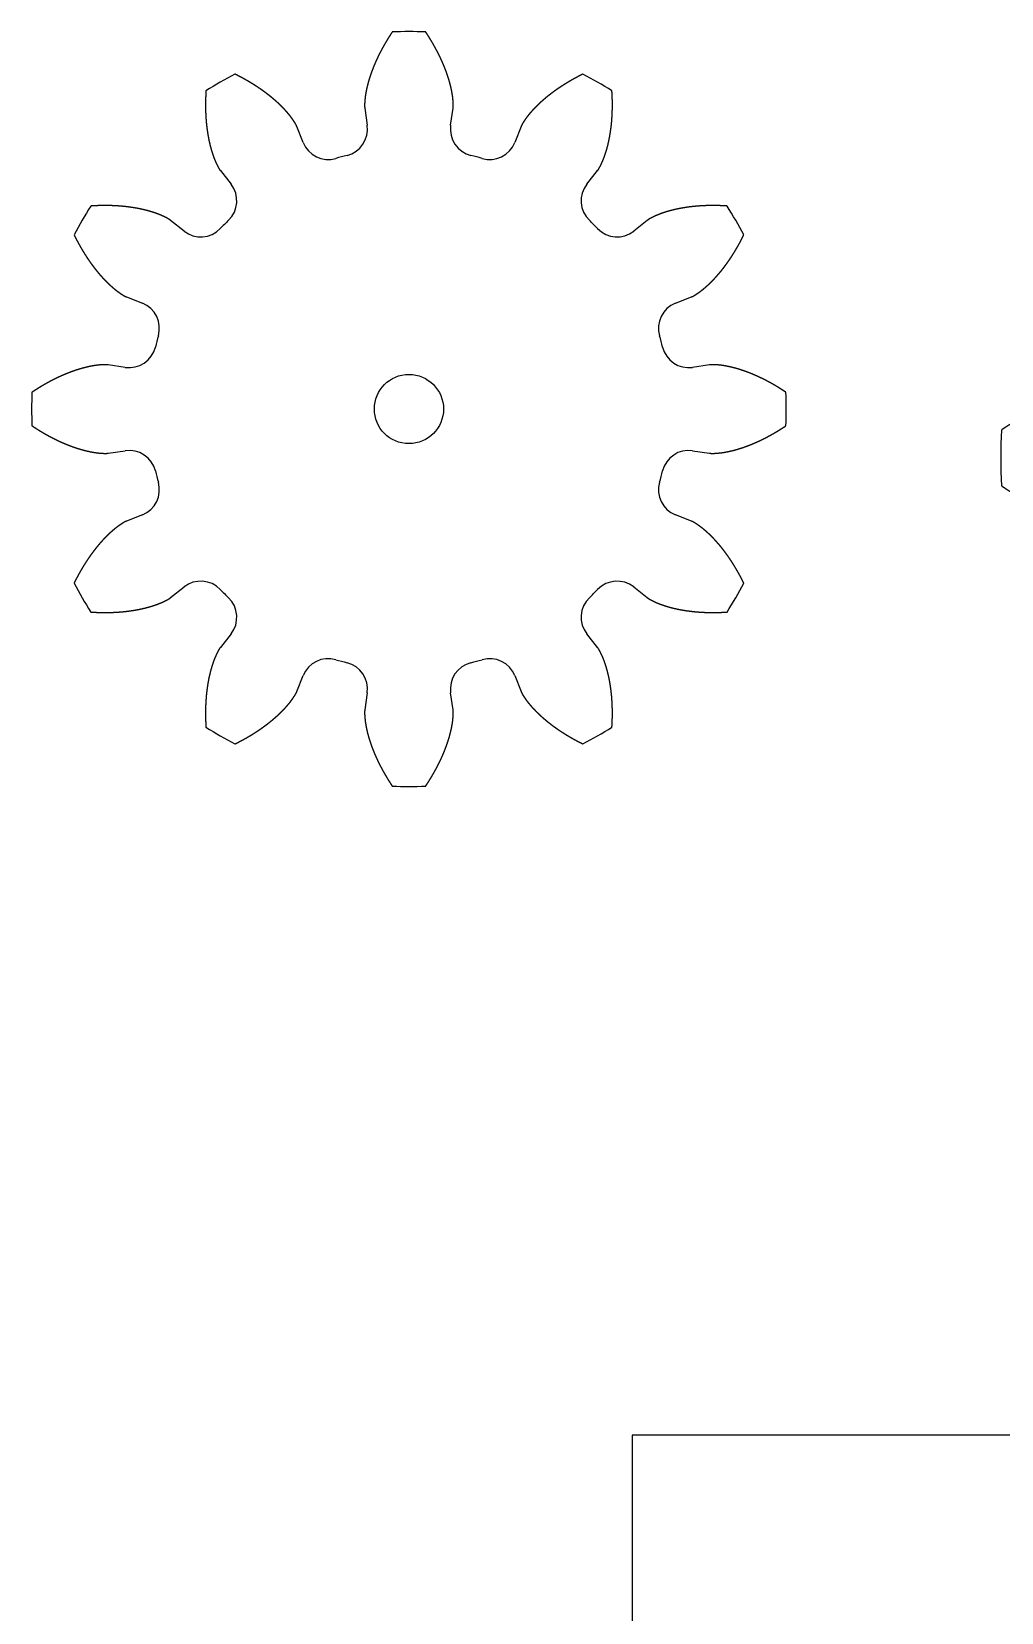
# Model space of a CAD drawing. Header units: millimetres. Extents: x -233 to 0, y -200 to 89.
# Drawn here: x -133.4 to -79.5, y -9.9 to 78.1 of the extents above; entities that cross this region are included whole.
import ezdxf

# ---------------------------------------------------------------- set-up
doc = ezdxf.new("R2010")
doc.units = ezdxf.units.MM
doc.layers.get('0').update_dxf_attribs({"linetype": 'CONTINUOUS'})

msp = doc.modelspace()

# ---------------------------------------------------------------- linework, layer by layer
for p, q in [((-114.889, 73.836), (-114.75, 72.89)), ((-110.112, 72.89), (-109.974, 73.836)), ((-118.318, 71.934), (-118.67, 72.822)), ((-106.192, 72.822), (-106.544, 71.934)), ((-122.927, 70.365), (-122.334, 69.615)), ((-102.528, 69.615), (-101.935, 70.365)), ((-124.946, 67.003), (-125.695, 67.597)), ((-99.167, 67.597), (-99.916, 67.003)), ((-128.153, 63.34), (-127.264, 62.988)), ((-97.598, 62.988), (-96.709, 63.34)), ((-128.22, 59.419), (-129.166, 59.558)), ((-95.696, 59.558), (-96.642, 59.419)), ((-129.166, 54.643), (-128.22, 54.782)), ((-96.642, 54.782), (-95.696, 54.643)), ((-127.264, 51.214), (-128.153, 50.862)), ((-96.709, 50.862), (-97.598, 51.214)), ((-125.695, 46.605), (-124.946, 47.198)), ((-99.916, 47.198), (-99.167, 46.605)), ((-122.334, 44.586), (-122.927, 43.837)), ((-101.935, 43.837), (-102.528, 44.586)), ((-118.67, 41.379), (-118.318, 42.268)), ((-106.544, 42.268), (-106.192, 41.379)), ((-114.75, 41.311), (-114.889, 40.366)), ((-109.974, 40.366), (-110.112, 41.311))]:
    msp.add_line(p, q)
msp.add_lwpolyline([(0, -200), (0, 0), (-100, 0), (-100, -200)], close=True)
msp.add_circle((-112.431, 57.101), 1.925)
for centre, radius, start, end in [((-112.431, 57.101), 21, 87.45894, 92.54106), ((-112.431, 57.101), 21, 117.45894, 122.54106), ((-112.431, 57.101), 21, 57.45894, 62.54106), ((-116.234, 72.672), 1.5, -76.27642, 8.35396), ((-108.628, 72.672), 1.5, 171.64604, 256.27642), ((-116.924, 72.487), 1.5, 201.64604, 286.27642), ((-107.939, 72.487), 1.5, 253.72358, 338.35396), ((-112.431, 57.101), 14.529, 103.72358, 106.27642), ((-112.431, 57.101), 14.529, 73.72358, 76.27642), ((-123.51, 68.685), 1.5, -46.27642, 38.35396), ((-101.352, 68.685), 1.5, 141.64604, 226.27642), ((-112.431, 57.101), 21, 147.45894, 152.54106), ((-112.431, 57.101), 21, 27.45894, 32.54106), ((-124.015, 68.18), 1.5, 231.64604, 316.27642), ((-112.431, 57.101), 14.529, 133.72358, 136.27642), ((-112.431, 57.101), 14.529, 43.72358, 46.27642), ((-100.847, 68.18), 1.5, 223.72358, 308.35396), ((-127.818, 61.593), 1.5, -16.27642, 68.35396), ((-97.045, 61.593), 1.5, 111.64604, 196.27642), ((-112.431, 57.101), 14.529, 163.72358, 166.27642), ((-112.431, 57.101), 14.529, 13.72358, 16.27642), ((-128.002, 60.904), 1.5, 261.64604, 346.27642), ((-96.86, 60.904), 1.5, 193.72358, 278.35396), ((-112.431, 57.101), 21, 177.45894, 182.54106), ((-112.431, 57.101), 21, -2.54106, 2.54106), ((-44.495, 54.382), 35, 177.45894, 182.54106), ((-128.002, 53.298), 1.5, 13.72358, 98.35396), ((-96.86, 53.298), 1.5, 81.64604, 166.27642), ((-127.818, 52.608), 1.5, -68.35396, 16.27642), ((-112.431, 57.101), 14.529, 193.72358, 196.27642), ((-97.045, 52.608), 1.5, 163.72358, 248.35396), ((-112.431, 57.101), 14.529, 343.72358, 346.27642), ((-124.015, 46.022), 1.5, 43.72358, 128.35396), ((-100.847, 46.022), 1.5, 51.64604, 136.27642), ((-112.431, 57.101), 21, 207.45894, 212.54106), ((-112.431, 57.101), 14.529, 223.72358, 226.27642), ((-112.431, 57.101), 14.529, 313.72358, 316.27642), ((-112.431, 57.101), 21, 327.45894, 332.54106), ((-123.51, 45.517), 1.5, -38.35396, 46.27642), ((-101.352, 45.517), 1.5, 133.72358, 218.35396), ((-116.924, 41.714), 1.5, 73.72358, 158.35396), ((-112.431, 57.101), 14.529, 253.72358, 256.27642), ((-112.431, 57.101), 14.529, 283.72358, 286.27642), ((-107.939, 41.714), 1.5, 21.64604, 106.27642), ((-116.234, 41.529), 1.5, -8.35396, 76.27642), ((-108.628, 41.529), 1.5, 103.72358, 188.35396), ((-112.431, 57.101), 21, 237.45894, 242.54106), ((-112.431, 57.101), 21, 297.45894, 302.54106), ((-112.431, 57.101), 21, 267.45894, 272.54106)]:
    msp.add_arc(centre, radius, start, end)
for points in [[(-113.362, 78.08), (-113.37, 78.069), (-113.385, 78.045), (-113.409, 78.01), (-113.439, 77.964), (-113.477, 77.905), (-113.515, 77.847), (-113.552, 77.788), (-113.589, 77.729), (-113.625, 77.671), (-113.661, 77.612), (-113.696, 77.553), (-113.731, 77.493), (-113.766, 77.434), (-113.8, 77.375), (-113.834, 77.315), (-113.867, 77.256), (-113.9, 77.196), (-113.933, 77.136), (-113.965, 77.077), (-113.996, 77.017), (-114.028, 76.957), (-114.058, 76.897), (-114.089, 76.836), (-114.119, 76.776), (-114.148, 76.716), (-114.177, 76.655), (-114.205, 76.595), (-114.233, 76.534), (-114.261, 76.474), (-114.288, 76.413), (-114.315, 76.352), (-114.341, 76.291), (-114.366, 76.23), (-114.392, 76.169), (-114.416, 76.108), (-114.44, 76.047), (-114.464, 75.986), (-114.487, 75.925), (-114.51, 75.864), (-114.532, 75.803), (-114.553, 75.741), (-114.574, 75.68), (-114.595, 75.618), (-114.615, 75.557), (-114.634, 75.495), (-114.653, 75.434), (-114.671, 75.372), (-114.689, 75.311), (-114.706, 75.249), (-114.723, 75.187), (-114.738, 75.126), (-114.754, 75.064), (-114.768, 75.003), (-114.782, 74.941), (-114.795, 74.879), (-114.808, 74.817), (-114.82, 74.756), (-114.831, 74.694), (-114.842, 74.632), (-114.852, 74.571), (-114.861, 74.509), (-114.868, 74.448), (-114.875, 74.386), (-114.881, 74.325), (-114.886, 74.263), (-114.89, 74.202), (-114.894, 74.14), (-114.898, 74.079), (-114.9, 74.018), (-114.9, 73.957), (-114.897, 73.908), (-114.893, 73.872), (-114.89, 73.848), (-114.889, 73.836)], [(-109.974, 73.836), (-109.972, 73.848), (-109.969, 73.872), (-109.965, 73.908), (-109.963, 73.957), (-109.962, 74.018), (-109.964, 74.079), (-109.968, 74.14), (-109.972, 74.202), (-109.976, 74.263), (-109.981, 74.325), (-109.987, 74.386), (-109.994, 74.448), (-110.002, 74.509), (-110.011, 74.571), (-110.02, 74.632), (-110.031, 74.694), (-110.042, 74.756), (-110.054, 74.817), (-110.067, 74.879), (-110.08, 74.941), (-110.094, 75.003), (-110.109, 75.064), (-110.124, 75.126), (-110.14, 75.187), (-110.156, 75.249), (-110.173, 75.311), (-110.191, 75.372), (-110.209, 75.434), (-110.228, 75.495), (-110.247, 75.557), (-110.267, 75.618), (-110.288, 75.68), (-110.309, 75.741), (-110.33, 75.803), (-110.352, 75.864), (-110.375, 75.925), (-110.398, 75.986), (-110.422, 76.047), (-110.446, 76.108), (-110.471, 76.169), (-110.496, 76.23), (-110.521, 76.291), (-110.548, 76.352), (-110.574, 76.413), (-110.601, 76.474), (-110.629, 76.534), (-110.657, 76.595), (-110.685, 76.655), (-110.714, 76.716), (-110.744, 76.776), (-110.773, 76.836), (-110.804, 76.897), (-110.834, 76.957), (-110.866, 77.017), (-110.897, 77.077), (-110.929, 77.136), (-110.962, 77.196), (-110.995, 77.256), (-111.028, 77.315), (-111.062, 77.375), (-111.096, 77.434), (-111.131, 77.493), (-111.166, 77.553), (-111.201, 77.612), (-111.237, 77.671), (-111.274, 77.729), (-111.31, 77.788), (-111.347, 77.847), (-111.385, 77.905), (-111.423, 77.964), (-111.454, 78.01), (-111.477, 78.045), (-111.492, 78.069), (-111.5, 78.08)], [(-118.67, 72.822), (-118.675, 72.834), (-118.684, 72.856), (-118.699, 72.89), (-118.721, 72.933), (-118.752, 72.986), (-118.784, 73.038), (-118.818, 73.089), (-118.852, 73.14), (-118.886, 73.191), (-118.921, 73.242), (-118.957, 73.292), (-118.994, 73.342), (-119.031, 73.392), (-119.07, 73.441), (-119.109, 73.489), (-119.149, 73.537), (-119.19, 73.585), (-119.231, 73.632), (-119.273, 73.679), (-119.315, 73.726), (-119.358, 73.773), (-119.401, 73.819), (-119.445, 73.865), (-119.49, 73.91), (-119.535, 73.955), (-119.581, 74), (-119.627, 74.044), (-119.673, 74.089), (-119.72, 74.133), (-119.768, 74.176), (-119.816, 74.219), (-119.864, 74.262), (-119.913, 74.305), (-119.963, 74.347), (-120.012, 74.389), (-120.063, 74.431), (-120.113, 74.473), (-120.164, 74.514), (-120.216, 74.554), (-120.268, 74.595), (-120.32, 74.635), (-120.373, 74.675), (-120.426, 74.715), (-120.479, 74.754), (-120.533, 74.793), (-120.587, 74.832), (-120.641, 74.87), (-120.696, 74.908), (-120.752, 74.946), (-120.807, 74.984), (-120.863, 75.021), (-120.92, 75.058), (-120.976, 75.095), (-121.033, 75.131), (-121.091, 75.167), (-121.148, 75.203), (-121.206, 75.238), (-121.265, 75.274), (-121.323, 75.309), (-121.382, 75.343), (-121.442, 75.377), (-121.501, 75.411), (-121.561, 75.445), (-121.622, 75.479), (-121.682, 75.512), (-121.743, 75.544), (-121.804, 75.577), (-121.866, 75.609), (-121.927, 75.641), (-121.989, 75.673), (-122.039, 75.698), (-122.077, 75.716), (-122.102, 75.729), (-122.114, 75.735)], [(-102.748, 75.735), (-102.76, 75.729), (-102.785, 75.716), (-102.823, 75.698), (-102.873, 75.673), (-102.935, 75.641), (-102.997, 75.609), (-103.058, 75.577), (-103.119, 75.544), (-103.18, 75.512), (-103.241, 75.479), (-103.301, 75.445), (-103.361, 75.411), (-103.42, 75.377), (-103.48, 75.343), (-103.539, 75.309), (-103.597, 75.274), (-103.656, 75.238), (-103.714, 75.203), (-103.771, 75.167), (-103.829, 75.131), (-103.886, 75.095), (-103.943, 75.058), (-103.999, 75.021), (-104.055, 74.984), (-104.111, 74.946), (-104.166, 74.908), (-104.221, 74.87), (-104.275, 74.832), (-104.329, 74.793), (-104.383, 74.754), (-104.437, 74.715), (-104.49, 74.675), (-104.542, 74.635), (-104.595, 74.595), (-104.646, 74.554), (-104.698, 74.514), (-104.749, 74.473), (-104.8, 74.431), (-104.85, 74.389), (-104.9, 74.347), (-104.949, 74.305), (-104.998, 74.262), (-105.046, 74.219), (-105.094, 74.176), (-105.142, 74.133), (-105.189, 74.089), (-105.235, 74.044), (-105.281, 74), (-105.327, 73.955), (-105.372, 73.91), (-105.417, 73.865), (-105.461, 73.819), (-105.504, 73.773), (-105.547, 73.726), (-105.589, 73.679), (-105.631, 73.632), (-105.672, 73.585), (-105.713, 73.537), (-105.753, 73.489), (-105.792, 73.441), (-105.831, 73.392), (-105.868, 73.342), (-105.905, 73.292), (-105.941, 73.242), (-105.976, 73.191), (-106.01, 73.14), (-106.045, 73.089), (-106.078, 73.038), (-106.11, 72.986), (-106.141, 72.933), (-106.163, 72.89), (-106.178, 72.856), (-106.187, 72.834), (-106.192, 72.822)], [(-123.727, 74.804), (-123.728, 74.79), (-123.73, 74.762), (-123.732, 74.72), (-123.736, 74.665), (-123.739, 74.595), (-123.743, 74.526), (-123.745, 74.456), (-123.748, 74.387), (-123.75, 74.318), (-123.751, 74.249), (-123.753, 74.18), (-123.753, 74.111), (-123.754, 74.043), (-123.754, 73.974), (-123.753, 73.906), (-123.752, 73.837), (-123.751, 73.769), (-123.749, 73.701), (-123.747, 73.633), (-123.745, 73.566), (-123.742, 73.498), (-123.738, 73.431), (-123.734, 73.363), (-123.73, 73.296), (-123.725, 73.229), (-123.72, 73.163), (-123.715, 73.096), (-123.709, 73.03), (-123.702, 72.963), (-123.695, 72.897), (-123.688, 72.831), (-123.68, 72.765), (-123.672, 72.7), (-123.663, 72.635), (-123.654, 72.569), (-123.644, 72.504), (-123.634, 72.44), (-123.624, 72.375), (-123.613, 72.311), (-123.601, 72.247), (-123.589, 72.183), (-123.577, 72.119), (-123.564, 72.056), (-123.55, 71.992), (-123.536, 71.929), (-123.522, 71.867), (-123.507, 71.804), (-123.491, 71.742), (-123.475, 71.68), (-123.459, 71.619), (-123.442, 71.557), (-123.424, 71.496), (-123.406, 71.436), (-123.387, 71.375), (-123.368, 71.315), (-123.348, 71.256), (-123.327, 71.196), (-123.306, 71.137), (-123.285, 71.078), (-123.262, 71.02), (-123.239, 70.962), (-123.215, 70.905), (-123.19, 70.848), (-123.164, 70.792), (-123.138, 70.736), (-123.111, 70.681), (-123.084, 70.626), (-123.056, 70.571), (-123.028, 70.517), (-122.997, 70.464), (-122.97, 70.424), (-122.949, 70.394), (-122.934, 70.375), (-122.927, 70.365)], [(-101.935, 70.365), (-101.928, 70.375), (-101.913, 70.394), (-101.892, 70.424), (-101.865, 70.464), (-101.835, 70.517), (-101.806, 70.571), (-101.778, 70.626), (-101.751, 70.681), (-101.724, 70.736), (-101.698, 70.792), (-101.672, 70.848), (-101.647, 70.905), (-101.623, 70.962), (-101.6, 71.02), (-101.578, 71.078), (-101.556, 71.137), (-101.535, 71.196), (-101.515, 71.256), (-101.495, 71.315), (-101.475, 71.375), (-101.456, 71.436), (-101.438, 71.496), (-101.42, 71.557), (-101.403, 71.619), (-101.387, 71.68), (-101.371, 71.742), (-101.355, 71.804), (-101.34, 71.867), (-101.326, 71.929), (-101.312, 71.992), (-101.298, 72.056), (-101.285, 72.119), (-101.273, 72.183), (-101.261, 72.247), (-101.249, 72.311), (-101.238, 72.375), (-101.228, 72.44), (-101.218, 72.504), (-101.208, 72.569), (-101.199, 72.635), (-101.19, 72.7), (-101.182, 72.765), (-101.174, 72.831), (-101.167, 72.897), (-101.16, 72.963), (-101.153, 73.03), (-101.147, 73.096), (-101.142, 73.163), (-101.137, 73.229), (-101.132, 73.296), (-101.128, 73.363), (-101.124, 73.431), (-101.12, 73.498), (-101.118, 73.566), (-101.115, 73.633), (-101.113, 73.701), (-101.111, 73.769), (-101.11, 73.837), (-101.109, 73.906), (-101.108, 73.974), (-101.108, 74.043), (-101.109, 74.111), (-101.11, 74.18), (-101.111, 74.249), (-101.112, 74.318), (-101.114, 74.387), (-101.117, 74.456), (-101.12, 74.526), (-101.123, 74.595), (-101.127, 74.665), (-101.13, 74.72), (-101.132, 74.762), (-101.134, 74.79), (-101.135, 74.804)], [(-125.695, 67.597), (-125.705, 67.604), (-125.724, 67.619), (-125.754, 67.64), (-125.795, 67.667), (-125.847, 67.697), (-125.901, 67.726), (-125.956, 67.754), (-126.011, 67.781), (-126.067, 67.808), (-126.122, 67.834), (-126.179, 67.86), (-126.235, 67.885), (-126.292, 67.909), (-126.35, 67.932), (-126.409, 67.954), (-126.467, 67.976), (-126.526, 67.997), (-126.586, 68.017), (-126.646, 68.037), (-126.706, 68.057), (-126.766, 68.076), (-126.827, 68.094), (-126.888, 68.112), (-126.949, 68.129), (-127.011, 68.145), (-127.072, 68.161), (-127.135, 68.177), (-127.197, 68.192), (-127.26, 68.206), (-127.323, 68.22), (-127.386, 68.233), (-127.449, 68.246), (-127.513, 68.259), (-127.577, 68.271), (-127.641, 68.282), (-127.705, 68.293), (-127.77, 68.304), (-127.835, 68.314), (-127.9, 68.324), (-127.965, 68.333), (-128.03, 68.342), (-128.096, 68.35), (-128.161, 68.358), (-128.227, 68.365), (-128.294, 68.372), (-128.36, 68.378), (-128.426, 68.384), (-128.493, 68.39), (-128.56, 68.395), (-128.627, 68.4), (-128.694, 68.404), (-128.761, 68.408), (-128.828, 68.411), (-128.896, 68.414), (-128.964, 68.417), (-129.032, 68.419), (-129.1, 68.421), (-129.168, 68.422), (-129.236, 68.423), (-129.304, 68.423), (-129.373, 68.423), (-129.442, 68.423), (-129.51, 68.422), (-129.579, 68.421), (-129.648, 68.42), (-129.717, 68.418), (-129.786, 68.415), (-129.856, 68.412), (-129.925, 68.409), (-129.995, 68.405), (-130.051, 68.402), (-130.092, 68.4), (-130.12, 68.398), (-130.134, 68.397)], [(-94.728, 68.397), (-94.742, 68.398), (-94.77, 68.4), (-94.812, 68.402), (-94.867, 68.405), (-94.937, 68.409), (-95.006, 68.412), (-95.076, 68.415), (-95.145, 68.418), (-95.214, 68.42), (-95.283, 68.421), (-95.352, 68.422), (-95.421, 68.423), (-95.489, 68.423), (-95.558, 68.423), (-95.626, 68.423), (-95.694, 68.422), (-95.763, 68.421), (-95.831, 68.419), (-95.898, 68.417), (-95.966, 68.414), (-96.034, 68.411), (-96.101, 68.408), (-96.168, 68.404), (-96.236, 68.4), (-96.302, 68.395), (-96.369, 68.39), (-96.436, 68.384), (-96.502, 68.378), (-96.569, 68.372), (-96.635, 68.365), (-96.701, 68.358), (-96.766, 68.35), (-96.832, 68.342), (-96.897, 68.333), (-96.963, 68.324), (-97.028, 68.314), (-97.092, 68.304), (-97.157, 68.293), (-97.221, 68.282), (-97.285, 68.271), (-97.349, 68.259), (-97.413, 68.246), (-97.476, 68.233), (-97.54, 68.22), (-97.602, 68.206), (-97.665, 68.192), (-97.728, 68.177), (-97.79, 68.161), (-97.852, 68.145), (-97.913, 68.129), (-97.975, 68.112), (-98.036, 68.094), (-98.096, 68.076), (-98.157, 68.057), (-98.217, 68.037), (-98.276, 68.017), (-98.336, 67.997), (-98.395, 67.976), (-98.454, 67.954), (-98.512, 67.932), (-98.57, 67.909), (-98.627, 67.885), (-98.684, 67.86), (-98.74, 67.834), (-98.796, 67.808), (-98.851, 67.781), (-98.906, 67.754), (-98.961, 67.726), (-99.015, 67.697), (-99.068, 67.667), (-99.108, 67.64), (-99.138, 67.619), (-99.157, 67.604), (-99.167, 67.597)], [(-131.065, 66.784), (-131.059, 66.772), (-131.047, 66.747), (-131.028, 66.709), (-131.003, 66.659), (-130.971, 66.597), (-130.939, 66.535), (-130.907, 66.474), (-130.875, 66.413), (-130.842, 66.352), (-130.809, 66.291), (-130.775, 66.231), (-130.742, 66.171), (-130.708, 66.112), (-130.673, 66.052), (-130.639, 65.993), (-130.604, 65.935), (-130.569, 65.876), (-130.533, 65.818), (-130.497, 65.76), (-130.461, 65.703), (-130.425, 65.646), (-130.388, 65.589), (-130.351, 65.533), (-130.314, 65.477), (-130.277, 65.421), (-130.239, 65.366), (-130.201, 65.311), (-130.162, 65.257), (-130.123, 65.203), (-130.084, 65.149), (-130.045, 65.095), (-130.005, 65.042), (-129.965, 64.99), (-129.925, 64.937), (-129.885, 64.885), (-129.844, 64.834), (-129.803, 64.783), (-129.761, 64.732), (-129.72, 64.682), (-129.678, 64.632), (-129.635, 64.583), (-129.593, 64.534), (-129.55, 64.486), (-129.506, 64.438), (-129.463, 64.39), (-129.419, 64.343), (-129.375, 64.297), (-129.33, 64.25), (-129.285, 64.205), (-129.24, 64.16), (-129.195, 64.115), (-129.149, 64.071), (-129.103, 64.028), (-129.056, 63.985), (-129.01, 63.943), (-128.962, 63.901), (-128.915, 63.86), (-128.867, 63.819), (-128.819, 63.779), (-128.771, 63.74), (-128.722, 63.701), (-128.672, 63.664), (-128.622, 63.627), (-128.572, 63.591), (-128.521, 63.556), (-128.471, 63.521), (-128.419, 63.487), (-128.368, 63.454), (-128.316, 63.421), (-128.263, 63.391), (-128.22, 63.369), (-128.187, 63.354), (-128.164, 63.345), (-128.153, 63.34)], [(-96.709, 63.34), (-96.698, 63.345), (-96.676, 63.354), (-96.642, 63.369), (-96.599, 63.391), (-96.546, 63.421), (-96.494, 63.454), (-96.443, 63.487), (-96.392, 63.521), (-96.341, 63.556), (-96.29, 63.591), (-96.24, 63.627), (-96.19, 63.664), (-96.14, 63.701), (-96.091, 63.74), (-96.043, 63.779), (-95.995, 63.819), (-95.947, 63.86), (-95.9, 63.901), (-95.853, 63.943), (-95.806, 63.985), (-95.759, 64.028), (-95.713, 64.071), (-95.667, 64.115), (-95.622, 64.16), (-95.577, 64.205), (-95.532, 64.25), (-95.487, 64.297), (-95.443, 64.343), (-95.399, 64.39), (-95.356, 64.438), (-95.313, 64.486), (-95.27, 64.534), (-95.227, 64.583), (-95.185, 64.632), (-95.143, 64.682), (-95.101, 64.732), (-95.059, 64.783), (-95.018, 64.834), (-94.977, 64.885), (-94.937, 64.937), (-94.897, 64.99), (-94.857, 65.042), (-94.817, 65.095), (-94.778, 65.149), (-94.739, 65.203), (-94.7, 65.257), (-94.662, 65.311), (-94.623, 65.366), (-94.586, 65.421), (-94.548, 65.477), (-94.511, 65.533), (-94.474, 65.589), (-94.437, 65.646), (-94.401, 65.703), (-94.365, 65.76), (-94.329, 65.818), (-94.293, 65.876), (-94.258, 65.935), (-94.223, 65.993), (-94.189, 66.052), (-94.154, 66.112), (-94.12, 66.171), (-94.087, 66.231), (-94.053, 66.291), (-94.02, 66.352), (-93.987, 66.413), (-93.955, 66.474), (-93.923, 66.535), (-93.891, 66.597), (-93.859, 66.659), (-93.834, 66.709), (-93.815, 66.747), (-93.803, 66.772), (-93.797, 66.784)], [(-129.166, 59.558), (-129.178, 59.56), (-129.202, 59.563), (-129.239, 59.567), (-129.287, 59.569), (-129.348, 59.569), (-129.409, 59.567), (-129.471, 59.564), (-129.532, 59.56), (-129.593, 59.556), (-129.655, 59.551), (-129.716, 59.545), (-129.778, 59.538), (-129.839, 59.53), (-129.901, 59.521), (-129.963, 59.512), (-130.024, 59.501), (-130.086, 59.489), (-130.148, 59.477), (-130.209, 59.465), (-130.271, 59.452), (-130.333, 59.438), (-130.394, 59.423), (-130.456, 59.408), (-130.518, 59.392), (-130.579, 59.376), (-130.641, 59.359), (-130.703, 59.341), (-130.764, 59.323), (-130.826, 59.304), (-130.887, 59.285), (-130.949, 59.265), (-131.01, 59.244), (-131.071, 59.223), (-131.133, 59.202), (-131.194, 59.179), (-131.255, 59.157), (-131.316, 59.134), (-131.378, 59.11), (-131.439, 59.086), (-131.5, 59.061), (-131.561, 59.036), (-131.622, 59.011), (-131.682, 58.984), (-131.743, 58.958), (-131.804, 58.931), (-131.865, 58.903), (-131.925, 58.875), (-131.986, 58.847), (-132.046, 58.818), (-132.106, 58.788), (-132.167, 58.758), (-132.227, 58.728), (-132.287, 58.697), (-132.347, 58.666), (-132.407, 58.635), (-132.467, 58.603), (-132.526, 58.57), (-132.586, 58.537), (-132.646, 58.504), (-132.705, 58.47), (-132.764, 58.436), (-132.824, 58.401), (-132.883, 58.366), (-132.942, 58.33), (-133.001, 58.295), (-133.06, 58.258), (-133.118, 58.222), (-133.177, 58.184), (-133.236, 58.147), (-133.294, 58.109), (-133.341, 58.078), (-133.376, 58.055), (-133.399, 58.04), (-133.41, 58.032)], [(-91.452, 58.032), (-91.463, 58.04), (-91.487, 58.055), (-91.522, 58.078), (-91.568, 58.109), (-91.627, 58.147), (-91.685, 58.184), (-91.744, 58.222), (-91.802, 58.258), (-91.861, 58.295), (-91.92, 58.33), (-91.979, 58.366), (-92.038, 58.401), (-92.098, 58.436), (-92.157, 58.47), (-92.217, 58.504), (-92.276, 58.537), (-92.336, 58.57), (-92.396, 58.603), (-92.455, 58.635), (-92.515, 58.666), (-92.575, 58.697), (-92.635, 58.728), (-92.696, 58.758), (-92.756, 58.788), (-92.816, 58.818), (-92.877, 58.847), (-92.937, 58.875), (-92.998, 58.903), (-93.058, 58.931), (-93.119, 58.958), (-93.18, 58.984), (-93.241, 59.011), (-93.301, 59.036), (-93.362, 59.061), (-93.423, 59.086), (-93.485, 59.11), (-93.546, 59.134), (-93.607, 59.157), (-93.668, 59.179), (-93.729, 59.202), (-93.791, 59.223), (-93.852, 59.244), (-93.914, 59.265), (-93.975, 59.285), (-94.037, 59.304), (-94.098, 59.323), (-94.16, 59.341), (-94.221, 59.359), (-94.283, 59.376), (-94.344, 59.392), (-94.406, 59.408), (-94.468, 59.423), (-94.529, 59.438), (-94.591, 59.452), (-94.653, 59.465), (-94.714, 59.477), (-94.776, 59.489), (-94.838, 59.501), (-94.9, 59.512), (-94.961, 59.521), (-95.023, 59.53), (-95.084, 59.538), (-95.146, 59.545), (-95.207, 59.551), (-95.269, 59.556), (-95.33, 59.56), (-95.392, 59.564), (-95.453, 59.567), (-95.514, 59.569), (-95.575, 59.569), (-95.624, 59.567), (-95.66, 59.563), (-95.684, 59.56), (-95.696, 59.558)], [(-72.386, 58.478), (-72.407, 58.481), (-72.447, 58.486), (-72.508, 58.492), (-72.589, 58.497), (-72.692, 58.497), (-72.794, 58.493), (-72.897, 58.488), (-72.999, 58.481), (-73.102, 58.473), (-73.205, 58.465), (-73.308, 58.455), (-73.411, 58.444), (-73.514, 58.431), (-73.617, 58.416), (-73.72, 58.399), (-73.823, 58.381), (-73.926, 58.362), (-74.03, 58.342), (-74.133, 58.321), (-74.236, 58.299), (-74.339, 58.276), (-74.442, 58.251), (-74.545, 58.226), (-74.648, 58.199), (-74.751, 58.172), (-74.854, 58.143), (-74.956, 58.113), (-75.059, 58.083), (-75.162, 58.051), (-75.264, 58.019), (-75.367, 57.986), (-75.469, 57.951), (-75.572, 57.916), (-75.674, 57.88), (-75.776, 57.843), (-75.878, 57.805), (-75.98, 57.767), (-76.082, 57.727), (-76.184, 57.687), (-76.285, 57.646), (-76.387, 57.604), (-76.488, 57.561), (-76.59, 57.518), (-76.691, 57.473), (-76.792, 57.428), (-76.893, 57.382), (-76.993, 57.336), (-77.094, 57.288), (-77.195, 57.24), (-77.295, 57.191), (-77.395, 57.141), (-77.495, 57.091), (-77.595, 57.04), (-77.695, 56.988), (-77.794, 56.935), (-77.894, 56.882), (-77.993, 56.828), (-78.092, 56.773), (-78.191, 56.717), (-78.29, 56.661), (-78.388, 56.604), (-78.487, 56.547), (-78.585, 56.489), (-78.683, 56.43), (-78.781, 56.37), (-78.878, 56.31), (-78.976, 56.249), (-79.073, 56.187), (-79.17, 56.125), (-79.267, 56.062), (-79.344, 56.011), (-79.402, 55.973), (-79.441, 55.947), (-79.46, 55.934)], [(-133.41, 56.17), (-133.399, 56.162), (-133.376, 56.146), (-133.341, 56.123), (-133.294, 56.093), (-133.236, 56.055), (-133.177, 56.017), (-133.118, 55.98), (-133.06, 55.943), (-133.001, 55.907), (-132.942, 55.871), (-132.883, 55.836), (-132.824, 55.801), (-132.764, 55.766), (-132.705, 55.732), (-132.646, 55.698), (-132.586, 55.665), (-132.526, 55.632), (-132.467, 55.599), (-132.407, 55.567), (-132.347, 55.535), (-132.287, 55.504), (-132.227, 55.473), (-132.167, 55.443), (-132.106, 55.413), (-132.046, 55.384), (-131.986, 55.355), (-131.925, 55.326), (-131.865, 55.298), (-131.804, 55.271), (-131.743, 55.244), (-131.682, 55.217), (-131.622, 55.191), (-131.561, 55.166), (-131.5, 55.14), (-131.439, 55.116), (-131.378, 55.092), (-131.316, 55.068), (-131.255, 55.045), (-131.194, 55.022), (-131.133, 55), (-131.071, 54.979), (-131.01, 54.958), (-130.949, 54.937), (-130.887, 54.917), (-130.826, 54.898), (-130.764, 54.879), (-130.703, 54.861), (-130.641, 54.843), (-130.579, 54.826), (-130.518, 54.809), (-130.456, 54.794), (-130.394, 54.778), (-130.333, 54.764), (-130.271, 54.75), (-130.209, 54.737), (-130.148, 54.724), (-130.086, 54.712), (-130.024, 54.701), (-129.963, 54.69), (-129.901, 54.68), (-129.839, 54.671), (-129.778, 54.664), (-129.716, 54.657), (-129.655, 54.651), (-129.593, 54.646), (-129.532, 54.642), (-129.471, 54.637), (-129.409, 54.634), (-129.348, 54.632), (-129.287, 54.632), (-129.239, 54.635), (-129.202, 54.638), (-129.178, 54.642), (-129.166, 54.643)], [(-95.696, 54.643), (-95.684, 54.642), (-95.66, 54.638), (-95.624, 54.635), (-95.575, 54.632), (-95.514, 54.632), (-95.453, 54.634), (-95.392, 54.637), (-95.33, 54.642), (-95.269, 54.646), (-95.207, 54.651), (-95.146, 54.657), (-95.084, 54.664), (-95.023, 54.671), (-94.961, 54.68), (-94.9, 54.69), (-94.838, 54.701), (-94.776, 54.712), (-94.714, 54.724), (-94.653, 54.737), (-94.591, 54.75), (-94.529, 54.764), (-94.468, 54.778), (-94.406, 54.794), (-94.344, 54.809), (-94.283, 54.826), (-94.221, 54.843), (-94.16, 54.861), (-94.098, 54.879), (-94.037, 54.898), (-93.975, 54.917), (-93.914, 54.937), (-93.852, 54.958), (-93.791, 54.979), (-93.729, 55), (-93.668, 55.022), (-93.607, 55.045), (-93.546, 55.068), (-93.485, 55.092), (-93.423, 55.116), (-93.362, 55.14), (-93.301, 55.166), (-93.241, 55.191), (-93.18, 55.217), (-93.119, 55.244), (-93.058, 55.271), (-92.998, 55.298), (-92.937, 55.326), (-92.877, 55.355), (-92.816, 55.384), (-92.756, 55.413), (-92.696, 55.443), (-92.635, 55.473), (-92.575, 55.504), (-92.515, 55.535), (-92.455, 55.567), (-92.396, 55.599), (-92.336, 55.632), (-92.276, 55.665), (-92.217, 55.698), (-92.157, 55.732), (-92.098, 55.766), (-92.038, 55.801), (-91.979, 55.836), (-91.92, 55.871), (-91.861, 55.907), (-91.802, 55.943), (-91.744, 55.98), (-91.685, 56.017), (-91.627, 56.055), (-91.568, 56.093), (-91.522, 56.123), (-91.487, 56.146), (-91.463, 56.162), (-91.452, 56.17)], [(-79.46, 52.831), (-79.441, 52.818), (-79.402, 52.792), (-79.344, 52.754), (-79.267, 52.703), (-79.17, 52.64), (-79.073, 52.578), (-78.976, 52.516), (-78.878, 52.455), (-78.781, 52.395), (-78.683, 52.335), (-78.585, 52.276), (-78.487, 52.218), (-78.388, 52.16), (-78.29, 52.104), (-78.191, 52.047), (-78.092, 51.992), (-77.993, 51.937), (-77.894, 51.883), (-77.794, 51.83), (-77.695, 51.777), (-77.595, 51.725), (-77.495, 51.674), (-77.395, 51.624), (-77.295, 51.574), (-77.195, 51.525), (-77.094, 51.477), (-76.993, 51.429), (-76.893, 51.383), (-76.792, 51.337), (-76.691, 51.291), (-76.59, 51.247), (-76.488, 51.204), (-76.387, 51.161), (-76.285, 51.119), (-76.184, 51.078), (-76.082, 51.037), (-75.98, 50.998), (-75.878, 50.959), (-75.776, 50.922), (-75.674, 50.885), (-75.572, 50.849), (-75.469, 50.813), (-75.367, 50.779), (-75.264, 50.746), (-75.162, 50.714), (-75.059, 50.682), (-74.956, 50.652), (-74.854, 50.622), (-74.751, 50.593), (-74.648, 50.566), (-74.545, 50.539), (-74.442, 50.514), (-74.339, 50.489), (-74.236, 50.466), (-74.133, 50.444), (-74.03, 50.423), (-73.926, 50.403), (-73.823, 50.383), (-73.72, 50.366), (-73.617, 50.349), (-73.514, 50.334), (-73.411, 50.321), (-73.308, 50.31), (-73.205, 50.3), (-73.102, 50.291), (-72.999, 50.284), (-72.897, 50.277), (-72.794, 50.271), (-72.692, 50.268), (-72.589, 50.268), (-72.508, 50.272), (-72.447, 50.278), (-72.407, 50.284), (-72.386, 50.287)], [(-128.153, 50.862), (-128.164, 50.857), (-128.187, 50.848), (-128.22, 50.833), (-128.263, 50.811), (-128.316, 50.78), (-128.368, 50.748), (-128.419, 50.714), (-128.471, 50.68), (-128.521, 50.646), (-128.572, 50.61), (-128.622, 50.575), (-128.672, 50.538), (-128.722, 50.501), (-128.771, 50.462), (-128.819, 50.423), (-128.867, 50.383), (-128.915, 50.342), (-128.962, 50.301), (-129.01, 50.259), (-129.056, 50.217), (-129.103, 50.174), (-129.149, 50.13), (-129.195, 50.086), (-129.24, 50.042), (-129.285, 49.997), (-129.33, 49.951), (-129.375, 49.905), (-129.419, 49.858), (-129.463, 49.811), (-129.506, 49.764), (-129.55, 49.716), (-129.593, 49.668), (-129.635, 49.619), (-129.678, 49.569), (-129.72, 49.52), (-129.761, 49.469), (-129.803, 49.419), (-129.844, 49.368), (-129.885, 49.316), (-129.925, 49.264), (-129.965, 49.212), (-130.005, 49.159), (-130.045, 49.106), (-130.084, 49.053), (-130.123, 48.999), (-130.162, 48.945), (-130.201, 48.89), (-130.239, 48.836), (-130.277, 48.78), (-130.314, 48.725), (-130.351, 48.669), (-130.388, 48.612), (-130.425, 48.556), (-130.461, 48.499), (-130.497, 48.441), (-130.533, 48.384), (-130.569, 48.326), (-130.604, 48.267), (-130.639, 48.208), (-130.673, 48.149), (-130.708, 48.09), (-130.742, 48.031), (-130.775, 47.971), (-130.809, 47.91), (-130.842, 47.85), (-130.875, 47.789), (-130.907, 47.728), (-130.939, 47.666), (-130.971, 47.605), (-131.003, 47.542), (-131.028, 47.493), (-131.047, 47.455), (-131.059, 47.43), (-131.065, 47.417)], [(-93.797, 47.417), (-93.803, 47.43), (-93.815, 47.455), (-93.834, 47.493), (-93.859, 47.542), (-93.891, 47.605), (-93.923, 47.666), (-93.955, 47.728), (-93.987, 47.789), (-94.02, 47.85), (-94.053, 47.91), (-94.087, 47.971), (-94.12, 48.031), (-94.154, 48.09), (-94.189, 48.149), (-94.223, 48.208), (-94.258, 48.267), (-94.293, 48.326), (-94.329, 48.384), (-94.365, 48.441), (-94.401, 48.499), (-94.437, 48.556), (-94.474, 48.612), (-94.511, 48.669), (-94.548, 48.725), (-94.586, 48.78), (-94.623, 48.836), (-94.662, 48.89), (-94.7, 48.945), (-94.739, 48.999), (-94.778, 49.053), (-94.817, 49.106), (-94.857, 49.159), (-94.897, 49.212), (-94.937, 49.264), (-94.977, 49.316), (-95.018, 49.368), (-95.059, 49.419), (-95.101, 49.469), (-95.143, 49.52), (-95.185, 49.569), (-95.227, 49.619), (-95.27, 49.668), (-95.313, 49.716), (-95.356, 49.764), (-95.399, 49.811), (-95.443, 49.858), (-95.487, 49.905), (-95.532, 49.951), (-95.577, 49.997), (-95.622, 50.042), (-95.667, 50.086), (-95.713, 50.13), (-95.759, 50.174), (-95.806, 50.217), (-95.853, 50.259), (-95.9, 50.301), (-95.947, 50.342), (-95.995, 50.383), (-96.043, 50.423), (-96.091, 50.462), (-96.14, 50.501), (-96.19, 50.538), (-96.24, 50.575), (-96.29, 50.61), (-96.341, 50.646), (-96.392, 50.68), (-96.443, 50.714), (-96.494, 50.748), (-96.546, 50.78), (-96.599, 50.811), (-96.642, 50.833), (-96.676, 50.848), (-96.698, 50.857), (-96.709, 50.862)], [(-130.134, 45.805), (-130.12, 45.804), (-130.092, 45.802), (-130.051, 45.799), (-129.995, 45.796), (-129.925, 45.793), (-129.856, 45.789), (-129.786, 45.787), (-129.717, 45.784), (-129.648, 45.782), (-129.579, 45.781), (-129.51, 45.779), (-129.442, 45.779), (-129.373, 45.778), (-129.304, 45.778), (-129.236, 45.779), (-129.168, 45.78), (-129.1, 45.781), (-129.032, 45.783), (-128.964, 45.785), (-128.896, 45.787), (-128.828, 45.79), (-128.761, 45.794), (-128.694, 45.797), (-128.627, 45.802), (-128.56, 45.806), (-128.493, 45.812), (-128.426, 45.817), (-128.36, 45.823), (-128.294, 45.83), (-128.227, 45.837), (-128.161, 45.844), (-128.096, 45.852), (-128.03, 45.86), (-127.965, 45.869), (-127.9, 45.878), (-127.835, 45.888), (-127.77, 45.898), (-127.705, 45.908), (-127.641, 45.919), (-127.577, 45.931), (-127.513, 45.943), (-127.449, 45.955), (-127.386, 45.968), (-127.323, 45.982), (-127.26, 45.996), (-127.197, 46.01), (-127.135, 46.025), (-127.072, 46.041), (-127.011, 46.057), (-126.949, 46.073), (-126.888, 46.09), (-126.827, 46.108), (-126.766, 46.126), (-126.706, 46.145), (-126.646, 46.164), (-126.586, 46.184), (-126.526, 46.205), (-126.467, 46.226), (-126.409, 46.247), (-126.35, 46.27), (-126.292, 46.293), (-126.235, 46.317), (-126.179, 46.342), (-126.122, 46.367), (-126.067, 46.394), (-126.011, 46.421), (-125.956, 46.448), (-125.901, 46.476), (-125.847, 46.504), (-125.795, 46.535), (-125.754, 46.561), (-125.724, 46.583), (-125.705, 46.598), (-125.695, 46.605)], [(-99.167, 46.605), (-99.157, 46.598), (-99.138, 46.583), (-99.108, 46.561), (-99.068, 46.535), (-99.015, 46.504), (-98.961, 46.476), (-98.906, 46.448), (-98.851, 46.421), (-98.796, 46.394), (-98.74, 46.367), (-98.684, 46.342), (-98.627, 46.317), (-98.57, 46.293), (-98.512, 46.27), (-98.454, 46.247), (-98.395, 46.226), (-98.336, 46.205), (-98.276, 46.184), (-98.217, 46.164), (-98.157, 46.145), (-98.096, 46.126), (-98.036, 46.108), (-97.975, 46.09), (-97.913, 46.073), (-97.852, 46.057), (-97.79, 46.041), (-97.728, 46.025), (-97.665, 46.01), (-97.602, 45.996), (-97.54, 45.982), (-97.476, 45.968), (-97.413, 45.955), (-97.349, 45.943), (-97.285, 45.931), (-97.221, 45.919), (-97.157, 45.908), (-97.092, 45.898), (-97.028, 45.888), (-96.963, 45.878), (-96.897, 45.869), (-96.832, 45.86), (-96.766, 45.852), (-96.701, 45.844), (-96.635, 45.837), (-96.569, 45.83), (-96.502, 45.823), (-96.436, 45.817), (-96.369, 45.812), (-96.302, 45.806), (-96.236, 45.802), (-96.168, 45.797), (-96.101, 45.794), (-96.034, 45.79), (-95.966, 45.787), (-95.898, 45.785), (-95.831, 45.783), (-95.763, 45.781), (-95.694, 45.78), (-95.626, 45.779), (-95.558, 45.778), (-95.489, 45.778), (-95.421, 45.779), (-95.352, 45.779), (-95.283, 45.781), (-95.214, 45.782), (-95.145, 45.784), (-95.076, 45.787), (-95.006, 45.789), (-94.937, 45.793), (-94.867, 45.796), (-94.812, 45.799), (-94.77, 45.802), (-94.742, 45.804), (-94.728, 45.805)], [(-122.927, 43.837), (-122.934, 43.827), (-122.949, 43.808), (-122.97, 43.778), (-122.997, 43.737), (-123.028, 43.685), (-123.056, 43.631), (-123.084, 43.576), (-123.111, 43.521), (-123.138, 43.465), (-123.164, 43.41), (-123.19, 43.353), (-123.215, 43.297), (-123.239, 43.24), (-123.262, 43.182), (-123.285, 43.123), (-123.306, 43.065), (-123.327, 43.006), (-123.348, 42.946), (-123.368, 42.886), (-123.387, 42.826), (-123.406, 42.766), (-123.424, 42.705), (-123.442, 42.644), (-123.459, 42.583), (-123.475, 42.521), (-123.491, 42.459), (-123.507, 42.397), (-123.522, 42.335), (-123.536, 42.272), (-123.55, 42.209), (-123.564, 42.146), (-123.577, 42.083), (-123.589, 42.019), (-123.601, 41.955), (-123.613, 41.891), (-123.624, 41.827), (-123.634, 41.762), (-123.644, 41.697), (-123.654, 41.632), (-123.663, 41.567), (-123.672, 41.502), (-123.68, 41.436), (-123.688, 41.37), (-123.695, 41.305), (-123.702, 41.238), (-123.709, 41.172), (-123.715, 41.106), (-123.72, 41.039), (-123.725, 40.972), (-123.73, 40.905), (-123.734, 40.838), (-123.738, 40.771), (-123.742, 40.703), (-123.745, 40.636), (-123.747, 40.568), (-123.749, 40.5), (-123.751, 40.432), (-123.752, 40.364), (-123.753, 40.296), (-123.754, 40.228), (-123.754, 40.159), (-123.753, 40.09), (-123.753, 40.022), (-123.751, 39.953), (-123.75, 39.884), (-123.748, 39.815), (-123.745, 39.745), (-123.743, 39.676), (-123.739, 39.607), (-123.736, 39.537), (-123.732, 39.481), (-123.73, 39.44), (-123.728, 39.412), (-123.727, 39.398)], [(-101.135, 39.398), (-101.134, 39.412), (-101.132, 39.44), (-101.13, 39.481), (-101.127, 39.537), (-101.123, 39.607), (-101.12, 39.676), (-101.117, 39.745), (-101.114, 39.815), (-101.112, 39.884), (-101.111, 39.953), (-101.11, 40.022), (-101.109, 40.09), (-101.108, 40.159), (-101.108, 40.228), (-101.109, 40.296), (-101.11, 40.364), (-101.111, 40.432), (-101.113, 40.5), (-101.115, 40.568), (-101.118, 40.636), (-101.12, 40.703), (-101.124, 40.771), (-101.128, 40.838), (-101.132, 40.905), (-101.137, 40.972), (-101.142, 41.039), (-101.147, 41.106), (-101.153, 41.172), (-101.16, 41.238), (-101.167, 41.305), (-101.174, 41.37), (-101.182, 41.436), (-101.19, 41.502), (-101.199, 41.567), (-101.208, 41.632), (-101.218, 41.697), (-101.228, 41.762), (-101.238, 41.827), (-101.249, 41.891), (-101.261, 41.955), (-101.273, 42.019), (-101.285, 42.083), (-101.298, 42.146), (-101.312, 42.209), (-101.326, 42.272), (-101.34, 42.335), (-101.355, 42.397), (-101.371, 42.459), (-101.387, 42.521), (-101.403, 42.583), (-101.42, 42.644), (-101.438, 42.705), (-101.456, 42.766), (-101.475, 42.826), (-101.495, 42.886), (-101.515, 42.946), (-101.535, 43.006), (-101.556, 43.065), (-101.578, 43.123), (-101.6, 43.182), (-101.623, 43.24), (-101.647, 43.297), (-101.672, 43.353), (-101.698, 43.41), (-101.724, 43.465), (-101.751, 43.521), (-101.778, 43.576), (-101.806, 43.631), (-101.835, 43.685), (-101.865, 43.737), (-101.892, 43.778), (-101.913, 43.808), (-101.928, 43.827), (-101.935, 43.837)], [(-122.114, 38.467), (-122.102, 38.473), (-122.077, 38.485), (-122.039, 38.504), (-121.989, 38.529), (-121.927, 38.561), (-121.866, 38.592), (-121.804, 38.625), (-121.743, 38.657), (-121.682, 38.69), (-121.622, 38.723), (-121.561, 38.757), (-121.501, 38.79), (-121.442, 38.824), (-121.382, 38.859), (-121.323, 38.893), (-121.265, 38.928), (-121.206, 38.963), (-121.148, 38.999), (-121.091, 39.034), (-121.033, 39.071), (-120.976, 39.107), (-120.92, 39.144), (-120.863, 39.181), (-120.807, 39.218), (-120.752, 39.255), (-120.696, 39.293), (-120.641, 39.331), (-120.587, 39.37), (-120.533, 39.409), (-120.479, 39.448), (-120.426, 39.487), (-120.373, 39.527), (-120.32, 39.566), (-120.268, 39.607), (-120.216, 39.647), (-120.164, 39.688), (-120.113, 39.729), (-120.063, 39.771), (-120.012, 39.812), (-119.963, 39.854), (-119.913, 39.897), (-119.864, 39.939), (-119.816, 39.982), (-119.768, 40.026), (-119.72, 40.069), (-119.673, 40.113), (-119.627, 40.157), (-119.581, 40.202), (-119.535, 40.246), (-119.49, 40.292), (-119.445, 40.337), (-119.401, 40.383), (-119.358, 40.429), (-119.315, 40.476), (-119.273, 40.522), (-119.231, 40.569), (-119.19, 40.617), (-119.149, 40.665), (-119.109, 40.713), (-119.07, 40.761), (-119.031, 40.81), (-118.994, 40.86), (-118.957, 40.909), (-118.921, 40.96), (-118.886, 41.01), (-118.852, 41.061), (-118.818, 41.113), (-118.784, 41.164), (-118.752, 41.216), (-118.721, 41.269), (-118.699, 41.312), (-118.684, 41.345), (-118.675, 41.368), (-118.67, 41.379)], [(-106.192, 41.379), (-106.187, 41.368), (-106.178, 41.345), (-106.163, 41.312), (-106.141, 41.269), (-106.11, 41.216), (-106.078, 41.164), (-106.045, 41.113), (-106.01, 41.061), (-105.976, 41.01), (-105.941, 40.96), (-105.905, 40.909), (-105.868, 40.86), (-105.831, 40.81), (-105.792, 40.761), (-105.753, 40.713), (-105.713, 40.665), (-105.672, 40.617), (-105.631, 40.569), (-105.589, 40.522), (-105.547, 40.476), (-105.504, 40.429), (-105.461, 40.383), (-105.417, 40.337), (-105.372, 40.292), (-105.327, 40.246), (-105.281, 40.202), (-105.235, 40.157), (-105.189, 40.113), (-105.142, 40.069), (-105.094, 40.026), (-105.046, 39.982), (-104.998, 39.939), (-104.949, 39.897), (-104.9, 39.854), (-104.85, 39.812), (-104.8, 39.771), (-104.749, 39.729), (-104.698, 39.688), (-104.646, 39.647), (-104.595, 39.607), (-104.542, 39.566), (-104.49, 39.527), (-104.437, 39.487), (-104.383, 39.448), (-104.329, 39.409), (-104.275, 39.37), (-104.221, 39.331), (-104.166, 39.293), (-104.111, 39.255), (-104.055, 39.218), (-103.999, 39.181), (-103.943, 39.144), (-103.886, 39.107), (-103.829, 39.071), (-103.771, 39.034), (-103.714, 38.999), (-103.656, 38.963), (-103.597, 38.928), (-103.539, 38.893), (-103.48, 38.859), (-103.42, 38.824), (-103.361, 38.79), (-103.301, 38.757), (-103.241, 38.723), (-103.18, 38.69), (-103.119, 38.657), (-103.058, 38.625), (-102.997, 38.592), (-102.935, 38.561), (-102.873, 38.529), (-102.823, 38.504), (-102.785, 38.485), (-102.76, 38.473), (-102.748, 38.467)], [(-114.889, 40.366), (-114.89, 40.354), (-114.893, 40.33), (-114.897, 40.293), (-114.9, 40.245), (-114.9, 40.184), (-114.898, 40.123), (-114.894, 40.061), (-114.89, 40), (-114.886, 39.939), (-114.881, 39.877), (-114.875, 39.816), (-114.868, 39.754), (-114.861, 39.693), (-114.852, 39.631), (-114.842, 39.569), (-114.831, 39.508), (-114.82, 39.446), (-114.808, 39.384), (-114.795, 39.323), (-114.782, 39.261), (-114.768, 39.199), (-114.754, 39.137), (-114.738, 39.076), (-114.723, 39.014), (-114.706, 38.953), (-114.689, 38.891), (-114.671, 38.829), (-114.653, 38.768), (-114.634, 38.706), (-114.615, 38.645), (-114.595, 38.583), (-114.574, 38.522), (-114.553, 38.46), (-114.532, 38.399), (-114.51, 38.338), (-114.487, 38.277), (-114.464, 38.215), (-114.44, 38.154), (-114.416, 38.093), (-114.392, 38.032), (-114.366, 37.971), (-114.341, 37.91), (-114.315, 37.849), (-114.288, 37.789), (-114.261, 37.728), (-114.233, 37.667), (-114.205, 37.607), (-114.177, 37.546), (-114.148, 37.486), (-114.119, 37.426), (-114.089, 37.365), (-114.058, 37.305), (-114.028, 37.245), (-113.996, 37.185), (-113.965, 37.125), (-113.933, 37.065), (-113.9, 37.006), (-113.867, 36.946), (-113.834, 36.886), (-113.8, 36.827), (-113.766, 36.767), (-113.731, 36.708), (-113.696, 36.649), (-113.661, 36.59), (-113.625, 36.531), (-113.589, 36.472), (-113.552, 36.413), (-113.515, 36.355), (-113.477, 36.296), (-113.439, 36.238), (-113.409, 36.191), (-113.385, 36.156), (-113.37, 36.133), (-113.362, 36.121)], [(-111.5, 36.121), (-111.492, 36.133), (-111.477, 36.156), (-111.454, 36.191), (-111.423, 36.238), (-111.385, 36.296), (-111.347, 36.355), (-111.31, 36.413), (-111.274, 36.472), (-111.237, 36.531), (-111.201, 36.59), (-111.166, 36.649), (-111.131, 36.708), (-111.096, 36.767), (-111.062, 36.827), (-111.028, 36.886), (-110.995, 36.946), (-110.962, 37.006), (-110.929, 37.065), (-110.897, 37.125), (-110.866, 37.185), (-110.834, 37.245), (-110.804, 37.305), (-110.773, 37.365), (-110.744, 37.426), (-110.714, 37.486), (-110.685, 37.546), (-110.657, 37.607), (-110.629, 37.667), (-110.601, 37.728), (-110.574, 37.789), (-110.548, 37.849), (-110.521, 37.91), (-110.496, 37.971), (-110.471, 38.032), (-110.446, 38.093), (-110.422, 38.154), (-110.398, 38.215), (-110.375, 38.277), (-110.352, 38.338), (-110.33, 38.399), (-110.309, 38.46), (-110.288, 38.522), (-110.267, 38.583), (-110.247, 38.645), (-110.228, 38.706), (-110.209, 38.768), (-110.191, 38.829), (-110.173, 38.891), (-110.156, 38.953), (-110.14, 39.014), (-110.124, 39.076), (-110.109, 39.137), (-110.094, 39.199), (-110.08, 39.261), (-110.067, 39.323), (-110.054, 39.384), (-110.042, 39.446), (-110.031, 39.508), (-110.02, 39.569), (-110.011, 39.631), (-110.002, 39.693), (-109.994, 39.754), (-109.987, 39.816), (-109.981, 39.877), (-109.976, 39.939), (-109.972, 40), (-109.968, 40.061), (-109.964, 40.123), (-109.962, 40.184), (-109.963, 40.245), (-109.965, 40.293), (-109.969, 40.33), (-109.972, 40.354), (-109.974, 40.366)]]:
    msp.add_open_spline(points, degree=5)

doc.saveas('drawing.dxf')
